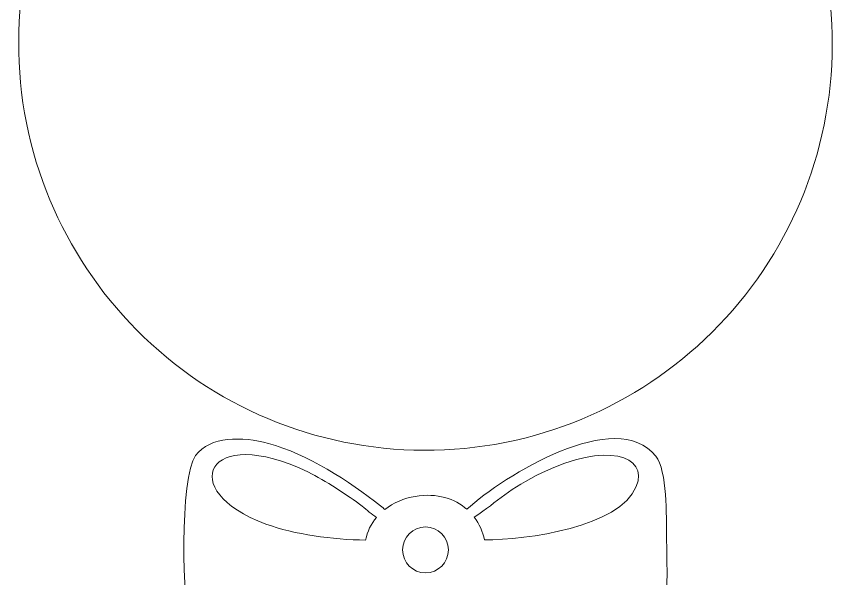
# Model space of a CAD drawing. Header units: centimetres. Extents: x -65.7 to 25, y -15 to 22.6.
# Drawn here: x -13.62 to -2.82, y -0.13 to 7.28 of the extents above; entities that cross this region are included whole.
import ezdxf

# ---------------------------------------------------------------- set-up
doc = ezdxf.new("R2010")
doc.units = ezdxf.units.CM
doc.header["$MEASUREMENT"] = 0
doc.layers.add('Capa 1', color=7, linetype='Continuous')

msp = doc.modelspace()

# ---------------------------------------------------------------- linework, layer by layer
at = {"layer": 'Capa 1', "lineweight": 9}
for points, knots in [([(-8.50646, 1.56856), (-9.93242, 1.64483), (-11.25732, 2.27863), (-12.21151, 3.34071), (-12.21151, 3.34071), (-12.67363, 3.85509), (-13.03367, 4.45486), (-13.26864, 5.10527), (-13.26864, 5.10527), (-13.51222, 5.77943), (-13.61645, 6.49778), (-13.57818, 7.21343), (-13.57818, 7.21343), (-13.5019, 8.6394), (-12.86809, 9.96432), (-11.80597, 10.91851), (-11.80597, 10.91851), (-11.40103, 11.28231), (-10.94315, 11.58283), (-10.44931, 11.80888), (-10.44931, 11.80888), (-10.81865, 11.74027), (-11.18265, 11.81646), (-11.31479, 12.08672), (-11.31479, 12.08672), (-11.43286, 12.32823), (-11.46162, 14.0573), (-11.25355, 14.33904), (-11.25355, 14.33904), (-11.06309, 14.59698), (-10.63375, 14.58954), (-10.29276, 14.49718), (-10.29276, 14.49718), (-9.78353, 14.35923), (-9.22733, 14.0012), (-8.8144, 13.67654), (-8.8144, 13.67654), (-8.78538, 13.65375), (-8.77011, 13.64038), (-8.75805, 13.62619), (-8.75805, 13.62619), (-8.64315, 13.71707), (-8.50151, 13.77699), (-8.35619, 13.80009), (-8.35619, 13.80009), (-8.06214, 13.84682), (-7.83157, 13.76901), (-7.67364, 13.62935), (-7.67364, 13.62935), (-7.18822, 14.07726), (-5.70062, 14.98761), (-5.18159, 14.32975), (-5.18159, 14.32975), (-5.03008, 14.1377), (-5.04428, 13.53826), (-5.04089, 13.25388), (-5.04089, 13.25388), (-5.03083, 12.40953), (-4.91945, 11.62451), (-5.99352, 11.81049), (-5.99352, 11.81049), (-5.32927, 11.50776), (-4.72787, 11.06911), (-4.2282, 10.51292), (-4.2282, 10.51292), (-3.7661, 9.99856), (-3.40608, 9.39879), (-3.1711, 8.7484), (-3.1711, 8.7484), (-2.92754, 8.07424), (-2.82331, 7.3559), (-2.86158, 6.64027), (-2.86158, 6.64027), (-2.93786, 5.21431), (-3.57166, 3.88941), (-4.63376, 2.93522), (-4.63376, 2.93522), (-5.14812, 2.4731), (-5.74791, 2.11306), (-6.3983, 1.87809), (-6.3983, 1.87809), (-7.07246, 1.63451), (-7.79081, 1.53028), (-8.50646, 1.56856)], [0, 0, 0, 0, 0.04545455, 0.04545455, 0.04545455, 0.04545455, 0.09090909, 0.09090909, 0.09090909, 0.09090909, 0.13636364, 0.13636364, 0.13636364, 0.13636364, 0.18181818, 0.18181818, 0.18181818, 0.18181818, 0.22727273, 0.22727273, 0.22727273, 0.22727273, 0.27272727, 0.27272727, 0.27272727, 0.27272727, 0.31818182, 0.31818182, 0.31818182, 0.31818182, 0.36363636, 0.36363636, 0.36363636, 0.36363636, 0.40909091, 0.40909091, 0.40909091, 0.40909091, 0.45454545, 0.45454545, 0.45454545, 0.45454545, 0.5, 0.5, 0.5, 0.5, 0.54545455, 0.54545455, 0.54545455, 0.54545455, 0.59090909, 0.59090909, 0.59090909, 0.59090909, 0.63636364, 0.63636364, 0.63636364, 0.63636364, 0.68181818, 0.68181818, 0.68181818, 0.68181818, 0.72727273, 0.72727273, 0.72727273, 0.72727273, 0.77272727, 0.77272727, 0.77272727, 0.77272727, 0.81818182, 0.81818182, 0.81818182, 0.81818182, 0.86363636, 0.86363636, 0.86363636, 0.86363636, 0.90909091, 0.90909091, 0.90909091, 0.90909091, 1, 1, 1, 1]), ([(-8.50646, -11.27778), (-9.93242, -11.20151), (-11.25732, -10.56771), (-12.21151, -9.50563), (-12.21151, -9.50563), (-12.67363, -8.99125), (-13.03367, -8.39148), (-13.26864, -7.74107), (-13.26864, -7.74107), (-13.51222, -7.06691), (-13.61645, -6.34856), (-13.57818, -5.63291), (-13.57818, -5.63291), (-13.5019, -4.20694), (-12.86809, -2.88202), (-11.80597, -1.92783), (-11.80597, -1.92783), (-11.40103, -1.56403), (-10.94315, -1.26351), (-10.44931, -1.03746), (-10.44931, -1.03746), (-10.81865, -1.10607), (-11.18265, -1.02988), (-11.31479, -0.75962), (-11.31479, -0.75962), (-11.43286, -0.51811), (-11.46162, 1.21096), (-11.25355, 1.4927), (-11.25355, 1.4927), (-11.06309, 1.75064), (-10.63375, 1.7432), (-10.29276, 1.65084), (-10.29276, 1.65084), (-9.78353, 1.51289), (-9.22733, 1.15486), (-8.8144, 0.8302), (-8.8144, 0.8302), (-8.78538, 0.80741), (-8.77011, 0.79404), (-8.75805, 0.77985), (-8.75805, 0.77985), (-8.64315, 0.87073), (-8.50151, 0.93065), (-8.35619, 0.95375), (-8.35619, 0.95375), (-8.06214, 1.00048), (-7.83157, 0.92267), (-7.67364, 0.78301), (-7.67364, 0.78301), (-7.18822, 1.23092), (-5.70062, 2.14127), (-5.18159, 1.48341), (-5.18159, 1.48341), (-5.03008, 1.29136), (-5.04428, 0.69192), (-5.04089, 0.40754), (-5.04089, 0.40754), (-5.03083, -0.43681), (-4.91945, -1.22183), (-5.99352, -1.03585), (-5.99352, -1.03585), (-5.32927, -1.33858), (-4.72787, -1.77723), (-4.2282, -2.33342), (-4.2282, -2.33342), (-3.7661, -2.84778), (-3.40608, -3.44755), (-3.1711, -4.09794), (-3.1711, -4.09794), (-2.92754, -4.7721), (-2.82331, -5.49044), (-2.86158, -6.20607), (-2.86158, -6.20607), (-2.93786, -7.63203), (-3.57166, -8.95693), (-4.63376, -9.91112), (-4.63376, -9.91112), (-5.14812, -10.37324), (-5.74791, -10.73328), (-6.3983, -10.96825), (-6.3983, -10.96825), (-7.07246, -11.21183), (-7.79081, -11.31606), (-8.50646, -11.27778)], [0, 0, 0, 0, 0.04545455, 0.04545455, 0.04545455, 0.04545455, 0.09090909, 0.09090909, 0.09090909, 0.09090909, 0.13636364, 0.13636364, 0.13636364, 0.13636364, 0.18181818, 0.18181818, 0.18181818, 0.18181818, 0.22727273, 0.22727273, 0.22727273, 0.22727273, 0.27272727, 0.27272727, 0.27272727, 0.27272727, 0.31818182, 0.31818182, 0.31818182, 0.31818182, 0.36363636, 0.36363636, 0.36363636, 0.36363636, 0.40909091, 0.40909091, 0.40909091, 0.40909091, 0.45454545, 0.45454545, 0.45454545, 0.45454545, 0.5, 0.5, 0.5, 0.5, 0.54545455, 0.54545455, 0.54545455, 0.54545455, 0.59090909, 0.59090909, 0.59090909, 0.59090909, 0.63636364, 0.63636364, 0.63636364, 0.63636364, 0.68181818, 0.68181818, 0.68181818, 0.68181818, 0.72727273, 0.72727273, 0.72727273, 0.72727273, 0.77272727, 0.77272727, 0.77272727, 0.77272727, 0.81818182, 0.81818182, 0.81818182, 0.81818182, 0.86363636, 0.86363636, 0.86363636, 0.86363636, 0.90909091, 0.90909091, 0.90909091, 0.90909091, 1, 1, 1, 1]), ([(-9.00934, 0.37635), (-9.44447, 0.3821), (-9.94792, 0.45001), (-10.32419, 0.58775), (-10.32419, 0.58775), (-11.52958, 1.029), (-11.10891, 1.92675), (-9.76471, 1.27172), (-9.76471, 1.27172), (-9.54636, 1.16531), (-9.24606, 0.97096), (-9.0535, 0.82257), (-9.0535, 0.82257), (-8.99489, 0.77738), (-8.92699, 0.71646), (-8.86722, 0.67408), (-8.86722, 0.67408), (-8.93741, 0.59029), (-8.98804, 0.49021), (-9.00934, 0.37635)], [0, 0, 0, 0, 0.16666667, 0.16666667, 0.16666667, 0.16666667, 0.33333333, 0.33333333, 0.33333333, 0.33333333, 0.5, 0.5, 0.5, 0.5, 0.66666667, 0.66666667, 0.66666667, 0.66666667, 1, 1, 1, 1]), ([(-7.44218, 0.3784), (-7.464, 0.48537), (-7.50909, 0.58826), (-7.57603, 0.67733), (-7.57603, 0.67733), (-7.25753, 0.89525), (-7.125, 1.04826), (-6.67784, 1.26697), (-6.67784, 1.26697), (-5.85166, 1.67105), (-5.26966, 1.49544), (-5.43928, 1.08426), (-5.43928, 1.08426), (-5.66131, 0.54602), (-6.88093, 0.38067), (-7.44218, 0.3784)], [0, 0, 0, 0, 0.2, 0.2, 0.2, 0.2, 0.4, 0.4, 0.4, 0.4, 0.6, 0.6, 0.6, 0.6, 1, 1, 1, 1]), ([(-8.21986, 0.54985), (-8.05282, 0.54985), (-7.9174, 0.41443), (-7.9174, 0.24739), (-7.9174, 0.24739), (-7.9174, 0.08036), (-8.05282, -0.05507), (-8.21986, -0.05507), (-8.21986, -0.05507), (-8.38691, -0.05507), (-8.52232, 0.08036), (-8.52232, 0.24739), (-8.52232, 0.24739), (-8.52232, 0.41443), (-8.38691, 0.54985), (-8.21986, 0.54985)], [0, 0, 0, 0, 0.2, 0.2, 0.2, 0.2, 0.4, 0.4, 0.4, 0.4, 0.6, 0.6, 0.6, 0.6, 1, 1, 1, 1])]:
    msp.add_open_spline(points, degree=3, knots=knots, dxfattribs=at)

doc.saveas('drawing.dxf')
